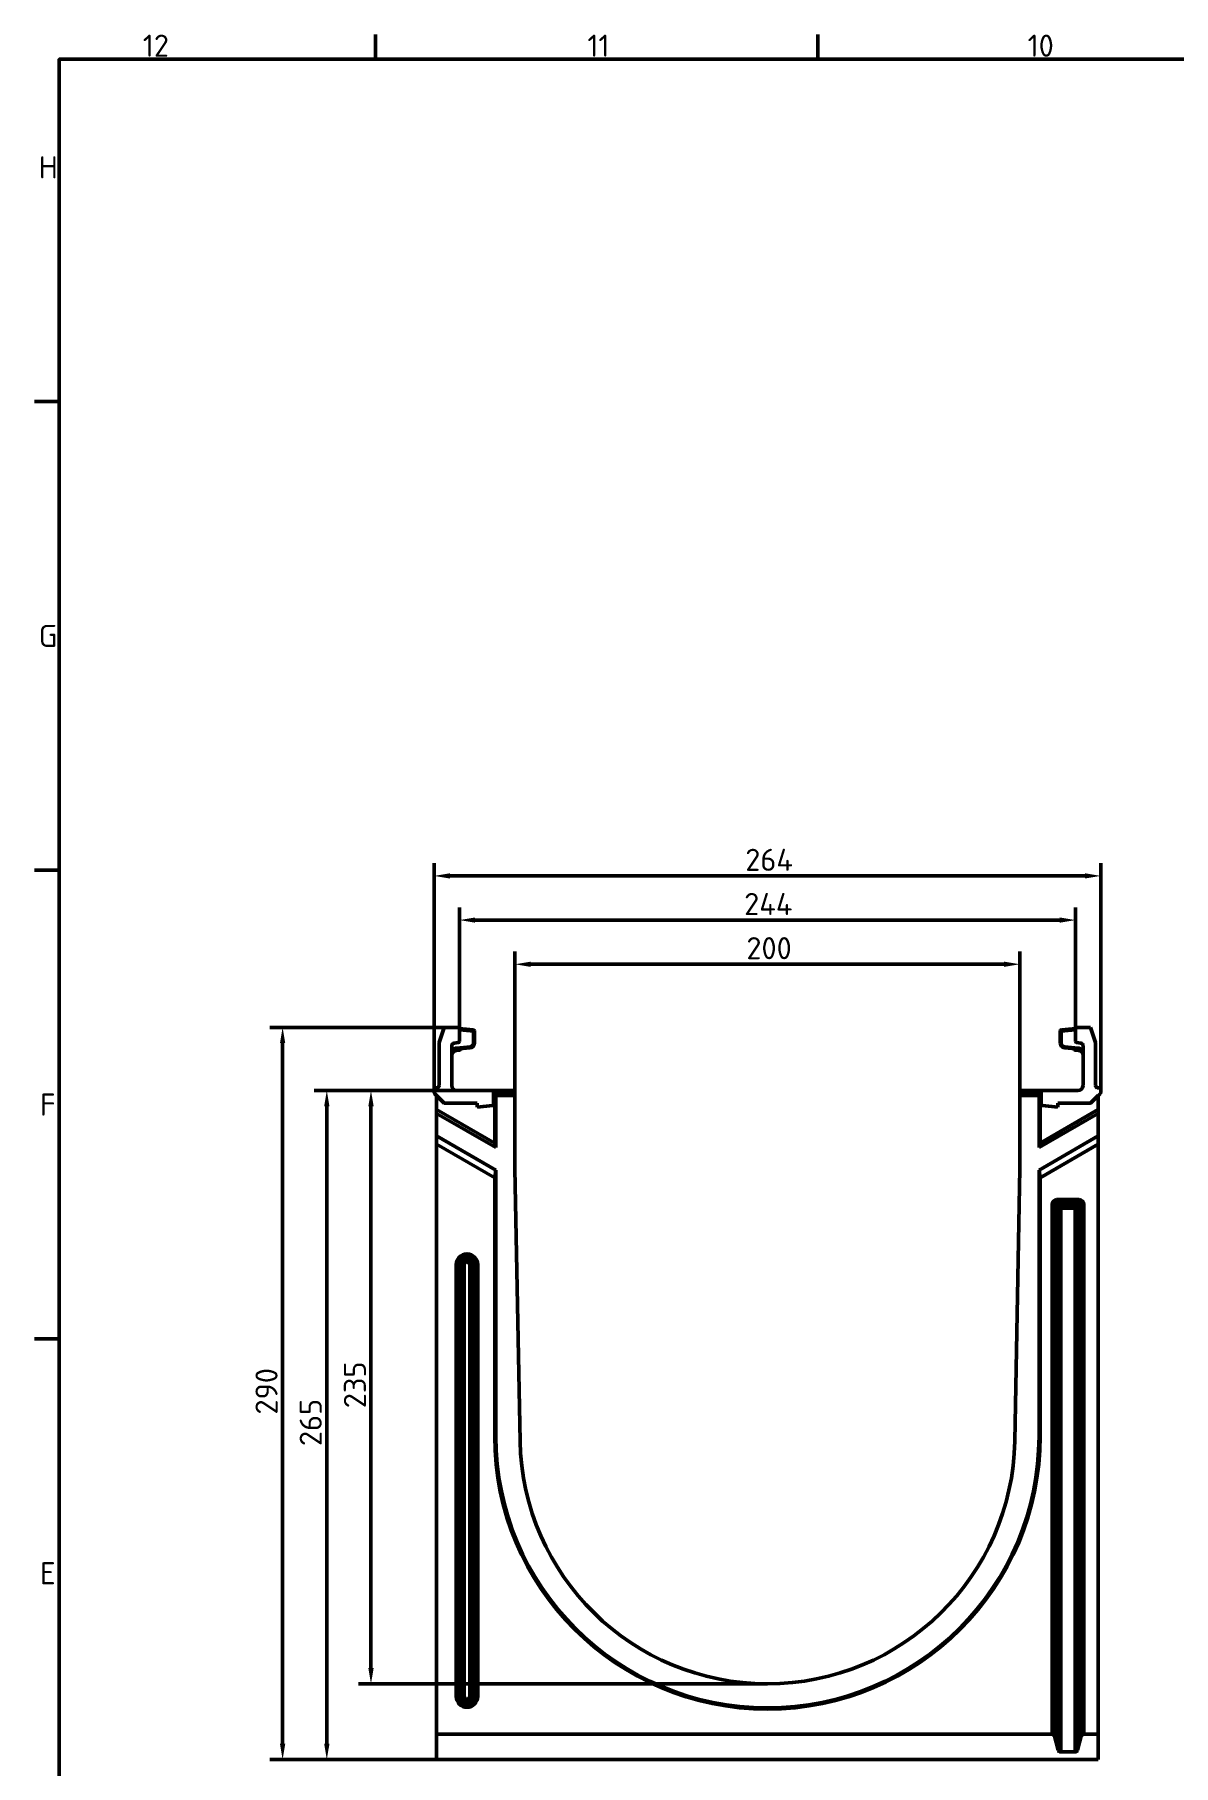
# Model space of a CAD drawing. Header units: millimetres. Extents: x 0 to 2774, y -40 to 1485.
# Drawn here: x 40 to 491, y 759 to 1445 of the extents above; entities that cross this region are included whole.
import ezdxf

# ---------------------------------------------------------------- set-up
doc = ezdxf.new("R2010")
doc.units = ezdxf.units.MM
doc.header["$LTSCALE"] = 2.5
doc.layers.get('0').update_dxf_attribs({"lineweight": 50})
doc.layers.get('Defpoints').update_dxf_attribs({"lineweight": 50})
for name, color, linetype, lineweight in [('Bemaßung (ISO)', 7, 'Continuous', 50), ('Rahmen (ISO)', 7, 'Continuous', 50), ('Sichtbar (ISO)', 7, 'Continuous', 50), ('Sichtbar schmal (ISO)', 7, 'Continuous', 50)]:
    doc.layers.add(name, color=color, linetype=linetype, lineweight=lineweight)
doc.styles.add('Notiztext (DIN)', font='isocpeur.ttf')
doc.styles.add('TXT 3_5', font='isocpeur.ttf')
doc.dimstyles.new('Anrin Standard (DIN)', dxfattribs={"dimscale": 2.5, "dimtxt": 3.5, "dimasz": 2.5, "dimexe": 2, "dimexo": 0, "dimgap": 0.8, "dimtad": 1, "dimrnd": 1e-08, "dimtxsty": 'TXT 3_5', "dimcen": 0.09, "dimdle": 10, "dimclrd": 256, "dimclre": 256, "dimclrt": 256, "dimadec": 0, "dimazin": 2, "dimtfac": 0.714286, "dimtmove": 0, "dimatfit": 3, "dimfxl": 1, "dimtolj": 1, "dimlwd": -1, "dimlwe": -1, "dimarcsym": 0})

# ---------------------------------------------------------------- blocks, each defined once
blk = doc.blocks.new('Ränder Standardrahmen')
at = {"layer": 'Rahmen (ISO)'}
for p, q in [((70.08, 574), (70.08, 577.9)), ((140.17, 574), (140.17, 577.9)), ((20, 519.75), (16.1, 519.75)), ((20, 445.5), (16.1, 445.5)), ((20, 371.25), (16.1, 371.25))]:
    blk.add_line(p, q, dxfattribs=at)
at = {"layer": 'Rahmen (ISO)', "flags": 128}
blk.add_lwpolyline([(20, 20), (20, 574), (821, 574), (821, 20), (20, 20)], dxfattribs=at)
at = {"layer": 'Rahmen (ISO)', "char_height": 3.5, "attachment_point": 7, "style": 'Notiztext (DIN)'}
for s, insert in [('12', (33.24, 574.4)), ('11', (103.67, 574.4)), ('10', (173.41, 574.4)), ('H', (16.75, 555.13)), ('G', (16.75, 480.88)), ('F', (16.93, 406.63)), ('E', (16.93, 332.38))]:
    blk.add_mtext(s, dxfattribs=dict(at, insert=insert))
blk = doc.blocks.new('*D32')
at = {"layer": 'Bemaßung (ISO)', "transparency": 16777216}
for p, q in [((230.47, 1024.54), (230.47, 1081.54)), ((424.22, 1076.54), (236.72, 1076.54)), ((430.47, 1024.54), (430.47, 1081.54))]:
    blk.add_line(p, q, dxfattribs=at)
for points in [[(236.72, 1077.58), (236.72, 1075.5), (230.47, 1076.54)], [(424.22, 1077.58), (424.22, 1075.5), (430.47, 1076.54)]]:
    blk.add_solid(points, dxfattribs=at)
at = {"layer": 'Defpoints', "color": 0, "transparency": 16777216}
for p in [(230.47, 1076.54), (230.47, 1024.54), (430.47, 1024.54)]:
    blk.add_point(p, dxfattribs=at)
at = {"layer": 'Bemaßung (ISO)', "transparency": 16777216, "insert": (322.14, 1087.29), "char_height": 8.75, "attachment_point": 1, "style": 'TXT 3_5'}
blk.add_mtext('\\A1;200', dxfattribs=at)
blk = doc.blocks.new('*D33')
at = {"layer": 'Bemaßung (ISO)', "transparency": 16777216}
for p, q in [((208.47, 1051.04), (208.47, 1099.04)), ((452.47, 1051.04), (452.47, 1099.04)), ((446.22, 1094.04), (214.72, 1094.04))]:
    blk.add_line(p, q, dxfattribs=at)
for points in [[(214.72, 1095.08), (214.72, 1093), (208.47, 1094.04)], [(446.22, 1095.08), (446.22, 1093), (452.47, 1094.04)]]:
    blk.add_solid(points, dxfattribs=at)
at = {"layer": 'Defpoints', "color": 0, "transparency": 16777216}
for p in [(208.47, 1094.04), (208.47, 1051.04), (452.47, 1051.04)]:
    blk.add_point(p, dxfattribs=at)
at = {"layer": 'Bemaßung (ISO)', "transparency": 16777216, "insert": (321.26, 1104.79), "char_height": 8.75, "attachment_point": 1, "style": 'TXT 3_5'}
blk.add_mtext('\\A1;244', dxfattribs=at)
blk = doc.blocks.new('*D34')
at = {"layer": 'Bemaßung (ISO)', "transparency": 16777216}
for p, q in [((198.47, 1027.04), (198.47, 1116.54)), ((456.22, 1111.54), (204.72, 1111.54)), ((462.47, 1027.04), (462.47, 1116.54))]:
    blk.add_line(p, q, dxfattribs=at)
for points in [[(204.72, 1112.58), (204.72, 1110.5), (198.47, 1111.54)], [(456.22, 1112.58), (456.22, 1110.5), (462.47, 1111.54)]]:
    blk.add_solid(points, dxfattribs=at)
at = {"layer": 'Defpoints', "color": 0, "transparency": 16777216}
for p in [(198.47, 1111.54), (198.47, 1027.04), (462.47, 1027.04)]:
    blk.add_point(p, dxfattribs=at)
at = {"layer": 'Bemaßung (ISO)', "transparency": 16777216, "insert": (321.7, 1122.29), "char_height": 8.75, "attachment_point": 1, "style": 'TXT 3_5'}
blk.add_mtext('\\A1;264', dxfattribs=at)
blk = doc.blocks.new('*D35')
at = {"layer": 'Bemaßung (ISO)', "transparency": 16777216}
for p, q in [((207.47, 1026.54), (168.47, 1026.54)), ((173.47, 1020.29), (173.47, 797.79)), ((330.47, 791.54), (168.47, 791.54))]:
    blk.add_line(p, q, dxfattribs=at)
for points in [[(172.43, 1020.29), (174.52, 1020.29), (173.47, 1026.54)], [(172.43, 797.79), (174.52, 797.79), (173.47, 791.54)]]:
    blk.add_solid(points, dxfattribs=at)
at = {"layer": 'Defpoints', "color": 0, "transparency": 16777216}
for p in [(207.47, 1026.54), (173.47, 791.54), (330.47, 791.54)]:
    blk.add_point(p, dxfattribs=at)
at = {"layer": 'Bemaßung (ISO)', "transparency": 16777216, "insert": (162.72, 900.7), "char_height": 8.75, "attachment_point": 1, "rotation": 90, "style": 'TXT 3_5'}
blk.add_mtext('\\A1;235', dxfattribs=at)
blk = doc.blocks.new('*D36')
at = {"layer": 'Bemaßung (ISO)', "transparency": 16777216}
for p, q in [((207.47, 1026.54), (150.97, 1026.54)), ((155.97, 1020.29), (155.97, 767.79)), ((199.47, 761.54), (150.97, 761.54))]:
    blk.add_line(p, q, dxfattribs=at)
for points in [[(154.93, 1020.29), (157.02, 1020.29), (155.97, 1026.54)], [(154.93, 767.79), (157.02, 767.79), (155.97, 761.54)]]:
    blk.add_solid(points, dxfattribs=at)
at = {"layer": 'Defpoints', "color": 0, "transparency": 16777216}
for p in [(207.47, 1026.54), (155.97, 761.54), (199.47, 761.54)]:
    blk.add_point(p, dxfattribs=at)
at = {"layer": 'Bemaßung (ISO)', "transparency": 16777216, "insert": (145.22, 885.7), "char_height": 8.75, "attachment_point": 1, "rotation": 90, "style": 'TXT 3_5'}
blk.add_mtext('\\A1;265', dxfattribs=at)
blk = doc.blocks.new('*D37')
at = {"layer": 'Bemaßung (ISO)', "transparency": 16777216}
for p, q in [((202.47, 1051.54), (133.47, 1051.54)), ((138.47, 1045.29), (138.47, 767.79)), ((199.47, 761.54), (133.47, 761.54))]:
    blk.add_line(p, q, dxfattribs=at)
for points in [[(137.43, 1045.29), (139.52, 1045.29), (138.47, 1051.54)], [(137.43, 767.79), (139.52, 767.79), (138.47, 761.54)]]:
    blk.add_solid(points, dxfattribs=at)
at = {"layer": 'Defpoints', "color": 0, "transparency": 16777216}
for p in [(202.47, 1051.54), (138.47, 761.54), (199.47, 761.54)]:
    blk.add_point(p, dxfattribs=at)
at = {"layer": 'Bemaßung (ISO)', "transparency": 16777216, "insert": (127.72, 898.2), "char_height": 8.75, "attachment_point": 1, "rotation": 90, "style": 'TXT 3_5'}
blk.add_mtext('\\A1;290', dxfattribs=at)

msp = doc.modelspace()

# ---------------------------------------------------------------- linework, layer by layer
at = {"layer": 'Sichtbar (ISO)'}
for p, q in [((200.5, 1045.617), (202.474, 1051.54)), ((202.474, 1051.54), (207.974, 1051.54)), ((214.018, 1050.58), (208.474, 1051.065)), ((208.474, 1051.04), (208.474, 1045.99)), ((214.474, 1045.373), (214.474, 1050.082)), ((446.474, 1050.082), (446.474, 1045.373)), ((452.475, 1051.065), (446.931, 1050.58)), ((452.474, 1045.99), (452.474, 1051.04)), ((452.974, 1051.54), (458.474, 1051.54)), ((458.474, 1051.54), (460.448, 1045.617)), ((200.474, 1028.54), (200.474, 1045.459)), ((205.474, 1044.325), (205.474, 1028.54)), ((208.026, 1045.493), (206.37, 1045.319)), ((207.3, 1042.913), (212.648, 1043.381)), ((207.3, 1042.394), (208.518, 1042.5)), ((208.974, 1042.998), (208.974, 1043.059)), ((448.3, 1043.381), (453.648, 1042.913)), ((451.974, 1043.059), (451.974, 1042.998)), ((452.431, 1042.5), (453.648, 1042.394)), ((454.579, 1045.319), (452.922, 1045.493)), ((455.474, 1028.54), (455.474, 1044.325)), ((460.474, 1045.459), (460.474, 1028.54)), ((198.474, 1025.747), (198.474, 1027.04)), ((202.328, 1021.687), (198.621, 1025.394)), ((198.974, 1027.54), (199.474, 1027.54)), ((202.328, 1021.687), (199.474, 1024.54)), ((199.474, 1019.015), (199.474, 1024.54)), ((215.474, 1021.54), (202.681, 1021.54)), ((215.474, 1021.54), (202.681, 1021.54)), ((207.474, 1026.54), (221.491, 1026.54)), ((215.474, 1019.964), (215.474, 1021.54)), ((215.474, 1019.964), (215.474, 1021.54)), ((221.938, 1026.54), (221.491, 1026.54)), ((222.882, 1026.54), (221.938, 1026.54)), ((221.993, 1021.099), (221.993, 1026.04)), ((221.993, 1024.54), (221.993, 1021.099)), ((221.993, 1024.54), (222.474, 1024.54)), ((222.474, 1024.54), (222.912, 1024.54)), ((222.474, 1005.736), (222.474, 1024.54)), ((229.974, 1026.54), (222.882, 1026.54)), ((222.912, 1024.54), (230.474, 1024.54)), ((222.912, 1024.54), (222.912, 1003.937)), ((230.474, 1024.54), (230.474, 1026.04)), ((230.474, 1024.54), (230.474, 995.54)), ((430.474, 1026.04), (430.474, 1024.54)), ((430.474, 1024.54), (438.037, 1024.54)), ((430.474, 995.54), (430.474, 1024.54)), ((438.066, 1026.54), (430.974, 1026.54)), ((438.037, 1024.54), (438.474, 1024.54)), ((438.037, 1003.937), (438.037, 1024.54)), ((439.01, 1026.54), (438.066, 1026.54)), ((438.474, 1024.54), (438.474, 1005.736)), ((438.474, 1024.54), (438.955, 1024.54)), ((438.955, 1026.04), (438.955, 1021.099)), ((438.955, 1021.099), (438.955, 1024.54)), ((439.457, 1026.54), (439.01, 1026.54)), ((439.457, 1026.54), (453.474, 1026.54)), ((445.474, 1021.54), (445.474, 1019.964)), ((458.267, 1021.54), (445.474, 1021.54)), ((458.267, 1021.54), (445.474, 1021.54)), ((445.474, 1021.54), (445.474, 1019.964)), ((462.328, 1025.394), (458.621, 1021.687)), ((461.474, 1024.54), (458.621, 1021.687)), ((461.474, 1027.54), (461.974, 1027.54)), ((461.474, 1019.015), (461.474, 1024.54)), ((462.474, 1027.04), (462.474, 1025.747)), ((199.474, 1017.468), (199.474, 1019.015)), ((199.474, 1019.015), (222.474, 1005.736)), ((199.474, 1008.562), (199.474, 1017.468)), ((222.912, 1003.937), (199.474, 1017.468)), ((221.543, 1020.602), (215.474, 1019.964)), ((221.543, 1020.602), (215.474, 1019.964)), ((461.474, 1017.468), (438.037, 1003.937)), ((438.474, 1005.736), (461.474, 1019.015)), ((445.474, 1019.964), (439.405, 1020.602)), ((445.474, 1019.964), (439.405, 1020.602)), ((461.474, 1019.015), (461.474, 1017.468)), ((461.474, 1017.468), (461.474, 1008.562)), ((199.474, 1005.229), (199.474, 1008.562)), ((199.474, 1008.562), (222.912, 995.031)), ((438.037, 995.031), (461.474, 1008.562)), ((461.474, 1008.562), (461.474, 1005.229)), ((199.474, 771.54), (199.474, 1005.229)), ((222.474, 991.95), (199.474, 1005.229)), ((222.474, 1005.736), (222.912, 1003.937)), ((438.037, 1003.937), (438.474, 1005.736)), ((461.474, 1005.229), (438.474, 991.95)), ((461.474, 771.54), (461.474, 1005.229)), ((222.912, 995.031), (222.474, 991.95)), ((222.912, 995.031), (222.912, 889.54)), ((230.474, 995.54), (232.491, 887.707)), ((428.457, 887.707), (430.474, 995.54)), ((438.037, 889.54), (438.037, 995.031)), ((438.474, 991.95), (438.037, 995.031)), ((222.474, 889.54), (222.474, 991.95)), ((438.474, 991.95), (438.474, 889.54)), ((443.207, 771.54), (199.474, 771.54)), ((199.474, 771.54), (199.474, 761.54)), ((445.651, 765.281), (444.173, 770.799)), ((454.776, 770.799), (453.297, 765.281)), ((461.474, 771.54), (455.741, 771.54)), ((461.474, 761.54), (461.474, 771.54)), ((199.474, 761.54), (461.474, 761.54)), ((452.331, 764.54), (446.617, 764.54))]:
    msp.add_line(p, q, dxfattribs=at)
for centre, radius, start, end in [((207.974, 1051.04), 0.5, 0, 90), ((213.974, 1050.082), 0.5, 0, 85), ((446.974, 1050.082), 0.5, 95, 180), ((452.974, 1051.04), 0.5, 90, 180), ((200.974, 1045.459), 0.5, 161.565051, 180), ((206.474, 1044.325), 1, 96, 180), ((207.474, 1040.92), 2, 95, 180), ((207.474, 1040.401), 2, 95, 180), ((207.974, 1045.99), 0.5, 276, 0), ((208.474, 1042.998), 0.5, 275, 0), ((212.474, 1045.373), 2, 275, 0), ((448.474, 1045.373), 2, 180, 265), ((452.474, 1042.998), 0.5, 180, 265), ((452.974, 1045.99), 0.5, 180, 264), ((453.474, 1040.92), 2, 0, 85), ((453.474, 1040.401), 2, 0, 85), ((454.474, 1044.325), 1, 0, 84), ((459.974, 1045.459), 0.5, 0, 18.434949), ((199.474, 1028.54), 1, 270, 0), ((207.474, 1028.54), 2, 180, 270), ((453.474, 1028.54), 2, 270, 0), ((461.474, 1028.54), 1, 180, 270), ((198.974, 1027.04), 0.5, 90, 180), ((198.974, 1025.747), 0.5, 180, 225), ((202.681, 1022.04), 0.5, 225, 270), ((202.681, 1022.04), 0.5, 225, 270), ((229.974, 1026.04), 0.5, 0, 90), ((430.974, 1026.04), 0.5, 90, 180), ((458.267, 1022.04), 0.5, 270, 315), ((458.267, 1022.04), 0.5, 270, 315), ((461.974, 1027.04), 0.5, 0, 90), ((461.974, 1025.747), 0.5, 315, 0), ((330.474, 889.54), 108, 180, 0), ((330.474, 889.54), 107.563, 180, 0), ((330.474, 889.54), 98, 181.07166, 358.92834), ((443.207, 770.54), 1, 15, 90), ((455.741, 770.54), 1, 90, 165), ((446.617, 765.54), 1, 195, 270), ((452.331, 765.54), 1, 270, 345)]:
    msp.add_arc(centre, radius, start, end, dxfattribs=at)
for centre, major_axis, ratio, start_param, end_param in [((221.491, 1026.04), (0.502, 0), 0.9961947, 0, 1.5707963), ((439.457, 1026.04), (-0.502, 0), 0.9961947, 4.712389, 6.2831853), ((221.491, 1021.099), (0.499, 0.052), 0.9961529, 4.712389, 6.1788655), ((221.491, 1021.099), (0.499, 0.052), 0.9961529, 4.712389, 6.1788655), ((439.457, 1021.099), (-0.499, 0.052), 0.9961529, 0.1043198, 1.5707963), ((439.457, 1021.099), (-0.499, 0.052), 0.9961529, 0.1043198, 1.5707963)]:
    msp.add_ellipse(centre, major_axis=major_axis, ratio=ratio, start_param=start_param, end_param=end_param, dxfattribs=at)
at = {"layer": 'Sichtbar schmal (ISO)'}
for p, q in [((208.474, 1050.531), (214.103, 1050.039)), ((214.103, 1050.039), (214.103, 1045.329)), ((446.845, 1050.039), (452.474, 1050.531)), ((446.845, 1045.329), (446.845, 1050.039)), ((212.734, 1043.835), (207.385, 1043.367)), ((208.604, 1042.998), (207.386, 1042.892)), ((208.604, 1043.027), (208.604, 1042.998)), ((208.604, 1042.998), (208.974, 1042.998)), ((453.563, 1043.367), (448.214, 1043.835)), ((451.974, 1042.998), (452.345, 1042.998)), ((452.345, 1042.998), (452.345, 1043.027)), ((453.563, 1042.892), (452.345, 1042.998)), ((221.993, 1026.04), (222.436, 1026.04)), ((222.436, 1026.04), (222.908, 1026.04)), ((222.436, 1026.04), (222.436, 1024.54)), ((222.908, 1026.04), (230, 1026.04)), ((222.908, 1024.54), (222.908, 1026.04)), ((230, 1026.04), (230.474, 1026.04)), ((230, 1026.04), (230, 1024.54)), ((430.474, 1026.04), (430.948, 1026.04)), ((430.948, 1026.04), (438.04, 1026.04)), ((430.948, 1024.54), (430.948, 1026.04)), ((438.04, 1026.04), (438.512, 1026.04)), ((438.04, 1026.04), (438.04, 1024.54)), ((438.512, 1024.54), (438.512, 1026.04)), ((438.512, 1026.04), (438.955, 1026.04)), ((443.207, 981.376), (444.173, 981.376)), ((443.207, 981.376), (443.207, 771.54)), ((444.173, 770.799), (444.173, 981.376)), ((444.173, 981.376), (445.651, 979.897)), ((445.139, 982.342), (445.139, 983.308)), ((453.81, 983.308), (445.139, 983.308)), ((445.139, 982.342), (453.81, 982.342)), ((446.617, 980.863), (445.139, 982.342)), ((446.617, 979.897), (446.617, 980.863)), ((452.331, 980.863), (446.617, 980.863)), ((453.81, 982.342), (452.331, 980.863)), ((452.331, 980.863), (452.331, 979.897)), ((453.297, 979.897), (454.776, 981.376)), ((453.81, 983.308), (453.81, 982.342)), ((454.776, 981.376), (455.741, 981.376)), ((454.776, 981.376), (454.776, 770.799)), ((455.741, 771.54), (455.741, 981.376)), ((445.651, 979.897), (446.617, 979.897)), ((445.651, 979.897), (445.651, 765.281)), ((446.617, 764.54), (446.617, 979.897)), ((446.617, 979.897), (452.331, 979.897)), ((452.331, 979.897), (453.297, 979.897)), ((452.331, 979.897), (452.331, 764.54)), ((453.297, 765.281), (453.297, 979.897)), ((207.207, 957.54), (207.207, 786.54)), ((207.207, 957.54), (208.173, 957.54)), ((208.173, 786.54), (208.173, 957.54)), ((208.173, 957.54), (209.383, 957.54)), ((210.349, 957.54), (209.383, 957.54)), ((209.383, 957.54), (209.383, 786.54)), ((210.349, 786.54), (210.349, 957.54)), ((213.565, 957.54), (212.599, 957.54)), ((212.599, 957.54), (212.599, 786.54)), ((213.565, 786.54), (213.565, 957.54)), ((214.776, 957.54), (213.565, 957.54)), ((214.776, 957.54), (215.741, 957.54)), ((214.776, 957.54), (214.776, 786.54)), ((215.741, 786.54), (215.741, 957.54)), ((222.474, 889.54), (222.912, 889.54)), ((438.474, 889.54), (438.037, 889.54)), ((208.173, 786.54), (207.207, 786.54)), ((208.173, 786.54), (209.383, 786.54)), ((209.383, 786.54), (210.349, 786.54)), ((213.565, 786.54), (212.599, 786.54)), ((214.776, 786.54), (213.565, 786.54)), ((214.776, 786.54), (215.741, 786.54))]:
    msp.add_line(p, q, dxfattribs=at)
for centre, radius, start, end in [((207.603, 1040.877), 2.5, 95, 148.382498), ((207.604, 1040.401), 2.5, 95, 122.469902), ((212.603, 1045.329), 1.5, 275, 0), ((448.345, 1045.329), 1.5, 180, 265), ((453.345, 1040.877), 2.5, 31.617502, 85), ((453.345, 1040.401), 2.5, 57.530098, 85), ((211.474, 957.54), 4.267, 0, 180), ((211.474, 957.54), 3.301, 0, 180), ((211.474, 957.54), 2.091, 0, 180), ((211.474, 957.54), 1.125, 0, 180), ((211.474, 786.54), 4.267, 180, 0), ((211.474, 786.54), 3.301, 180, 0), ((211.474, 786.54), 2.091, 180, 0), ((211.474, 786.54), 1.125, 180, 0)]:
    msp.add_arc(centre, radius, start, end, dxfattribs=at)
for centre, major_axis, ratio, start_param, end_param in [((213.974, 1050.082), (0.044, 0.498), 0.2649984, 4.6479921, 6.2831853), ((213.974, 1050.082), (0.5, 0), 0.0902057, 4.9731689, 6.2831853), ((446.974, 1050.082), (-0.5, 0), 0.0902057, 0, 1.3100164), ((446.974, 1050.082), (-0.044, 0.498), 0.2649984, 0, 1.6351932), ((207.256, 1043.411), (0.044, -0.498), 0.2507591, 0, 1.4612817), ((207.256, 1042.892), (0.044, -0.498), 0.2578998, 0, 1.5482368), ((208.474, 1042.998), (0.044, -0.498), 0.2578998, 0, 1.5482368), ((212.605, 1043.879), (0.044, -0.498), 0.2507591, 0, 1.4612817), ((213.974, 1045.373), (0.5, 0), 0.0902057, 4.9731689, 6.2831853), ((446.974, 1045.373), (-0.5, 0), 0.0902057, 0, 1.3100164), ((448.343, 1043.879), (-0.044, -0.498), 0.2507591, 4.8219036, 6.2831853), ((452.474, 1042.998), (-0.044, -0.498), 0.2578998, 4.7349485, 6.2831853), ((453.692, 1042.892), (-0.044, -0.498), 0.2578998, 4.7349485, 6.2831853), ((453.692, 1043.411), (-0.044, -0.498), 0.2507591, 4.8219036, 6.2831853), ((221.938, 1026.04), (0, 0.5), 0.9961947, 4.712389, 6.2831853), ((222.882, 1026.04), (0, 0.5), 0.052336, 4.712389, 6.2831853), ((229.974, 1026.04), (0, 0.5), 0.052336, 4.712389, 6.2831853), ((430.974, 1026.04), (0, 0.5), 0.052336, 0, 1.5707963), ((438.066, 1026.04), (0, 0.5), 0.052336, 0, 1.5707963), ((439.01, 1026.04), (0, 0.5), 0.9961947, 0, 1.5707963), ((445.277, 981.237), (-1.512, 1.512), 0.9351131, 5.5313059, 7.0350647), ((445.277, 981.237), (-0.851, 0.851), 0.8307956, 5.5313059, 7.0350647), ((446.617, 979.897), (-0.707, -0.707), 0.9351131, 3.9605096, 5.4642684), ((452.331, 979.897), (-0.707, 0.707), 0.9351131, 3.9605096, 5.4642684), ((453.671, 981.237), (1.512, 1.512), 0.9351131, 5.5313059, 7.0350647), ((453.671, 981.237), (0.851, 0.851), 0.8307956, 5.5313059, 7.0350647)]:
    msp.add_ellipse(centre, major_axis=major_axis, ratio=ratio, start_param=start_param, end_param=end_param, dxfattribs=at)

# ---------------------------------------------------------------- block references
at = {"xscale": 2.5, "yscale": 2.5, "zscale": 2.5}
msp.add_blockref('Ränder Standardrahmen', (0, 0), dxfattribs=at)

# ---------------------------------------------------------------- dimensions: what is measured, and where the dimension line sits
at = {"layer": 'Bemaßung (ISO)'}
for base, p1, p2, angle, picture, middle in [((198.474, 1111.54), (462.474, 1027.04), (198.474, 1027.04), 180, '*D34', (330.449, 1111.54)), ((138.474, 761.54), (202.474, 1051.54), (199.474, 761.54), 270, '*D37', (138.474, 906.515)), ((155.974, 761.54), (207.474, 1026.54), (199.474, 761.54), 270, '*D36', (155.974, 894.015)), ((173.474, 791.54), (207.474, 1026.54), (330.474, 791.54), 270, '*D35', (173.474, 909.015))]:
    dim = msp.add_linear_dim(base=base, p1=p1, p2=p2, angle=angle, dimstyle='Anrin Standard (DIN)', override={"dimgap": 0.8, "dimdec": 2, "dimtol": 0, "dimlim": 0, "dimtp": 0, "dimtm": 0, "dimtdec": 2, "dimtofl": 0, "dimatfit": 1}, dxfattribs=at)
    dim.commit()
    dim.dimension.update_dxf_attribs({"geometry": picture, "text_midpoint": middle, "dimtype": 160})
for base, p1, p2, picture, middle in [((208.474, 1094.04), (452.474, 1051.04), (208.474, 1051.04), '*D33', (330.449, 1094.04)), ((230.474, 1076.54), (430.474, 1024.54), (230.474, 1024.54), '*D32', (330.449, 1076.54))]:
    dim = msp.add_linear_dim(base=base, p1=p1, p2=p2, dimstyle='Anrin Standard (DIN)', override={"dimgap": 0.8, "dimdec": 2, "dimtol": 0, "dimlim": 0, "dimtp": 0, "dimtm": 0, "dimtdec": 2, "dimtofl": 0, "dimatfit": 1}, dxfattribs=at)
    dim.commit()
    dim.dimension.update_dxf_attribs({"geometry": picture, "text_midpoint": middle, "dimtype": 160})

doc.saveas('drawing.dxf')
